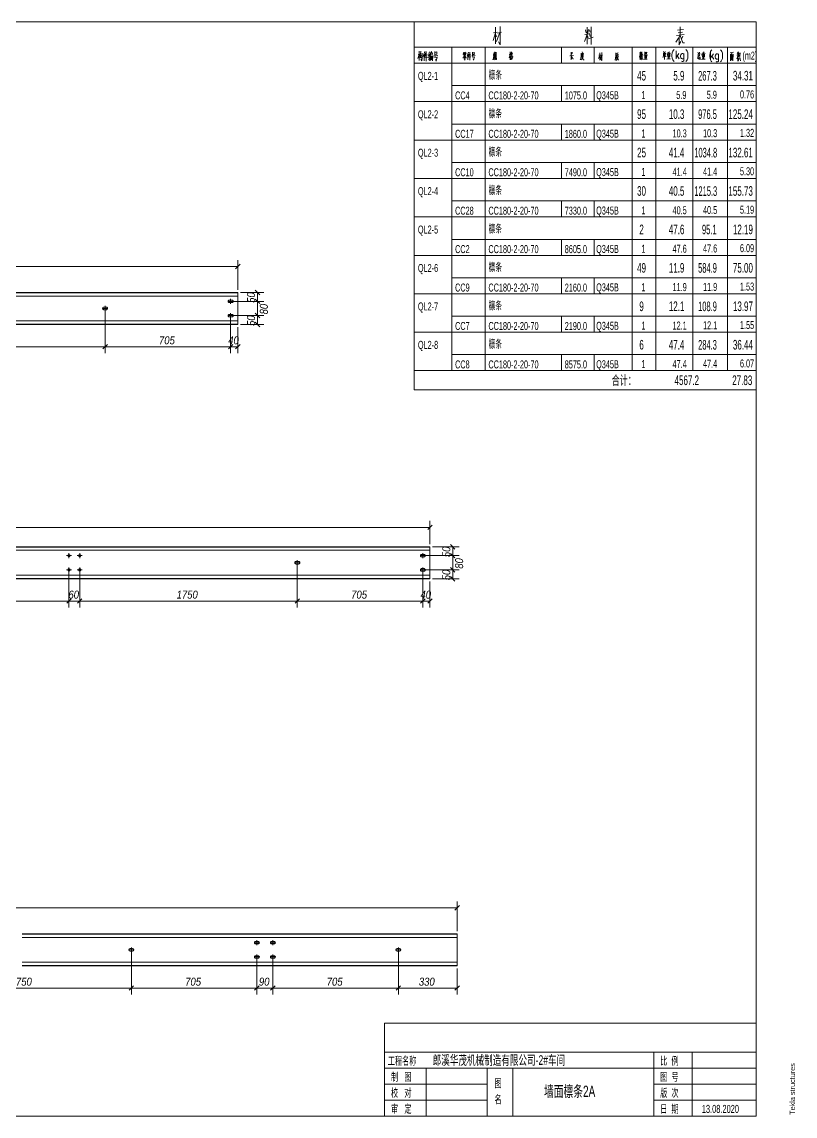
# Model space of a CAD drawing. Extents: x 857 to 4439, y -1249 to 4637.
# Drawn here: x 1168.8 to 1458.3, y 3196.1 to 3606.1 of the extents above; entities that cross this region are included whole.
import ezdxf

# ---------------------------------------------------------------- set-up
doc = ezdxf.new("R2010")
doc.units = 0
doc.header["$LTSCALE"] = 1000
doc.header["$MEASUREMENT"] = 0
doc.linetypes.add('XKITLINE00', pattern=[0])
doc.linetypes.add('XKITLINE02', pattern=[4, 2, -2])
for name, color, linetype, lineweight in [('Bolt', 7, 'Continuous', 0), ('DrawingSheet', 5, 'Continuous', 0), ('OtherObjectType', 1, 'Continuous', 0), ('Part', 2, 'Continuous', 0), ('Z-DIMENSIONS', 1, 'Continuous', 0)]:
    doc.layers.add(name, color=color, linetype=linetype, lineweight=lineweight)
doc.styles.add('Arial', font='arial.ttf')
doc.styles.add('Arial Italic', font='ariali.ttf')
doc.styles.add('宋体', font='arial.ttf')

# ---------------------------------------------------------------- blocks, each defined once
blk = doc.blocks.new('墙面檩条2A')
at = {"layer": 'Bolt', "color": 3, "linetype": 'XKITLINE00', "lineweight": 0}
for p, q in [((344.25, 307.8), (344.21, 307.62)), ((344.21, 307.62), (344.21, 307.62)), ((344.21, 307.62), (344.25, 307.44)), ((344.21, 307.62), (346.08, 307.62)), ((344.35, 307.95), (344.25, 307.8)), ((344.5, 308.05), (344.35, 307.95)), ((344.68, 308.09), (344.5, 308.05)), ((345.61, 308.09), (344.68, 308.09)), ((345.14, 306.69), (345.14, 308.55)), ((345.79, 308.05), (345.61, 308.09)), ((345.94, 307.95), (345.79, 308.05)), ((346.04, 307.8), (345.94, 307.95)), ((346.08, 307.62), (346.04, 307.8)), ((346.04, 307.44), (346.08, 307.62)), ((346.08, 307.62), (346.08, 307.62)), ((391.25, 310.47), (391.21, 310.29)), ((391.21, 310.29), (391.21, 310.29)), ((391.21, 310.29), (391.25, 310.11)), ((391.21, 310.29), (393.08, 310.29)), ((391.35, 310.62), (391.25, 310.47)), ((391.25, 310.11), (391.35, 309.96)), ((391.5, 310.72), (391.35, 310.62)), ((391.35, 309.96), (391.5, 309.86)), ((391.68, 310.75), (391.5, 310.72)), ((391.5, 309.86), (391.68, 309.82)), ((392.61, 310.75), (391.68, 310.75)), ((391.68, 309.82), (392.61, 309.82)), ((392.14, 309.35), (392.14, 311.22)), ((392.79, 310.72), (392.61, 310.75)), ((392.61, 309.82), (392.79, 309.86)), ((392.94, 310.62), (392.79, 310.72)), ((392.79, 309.86), (392.94, 309.96)), ((393.04, 310.47), (392.94, 310.62)), ((392.94, 309.96), (393.04, 310.11)), ((393.08, 310.29), (393.04, 310.47)), ((393.04, 310.11), (393.08, 310.29)), ((393.08, 310.29), (393.08, 310.29)), ((344.25, 307.44), (344.35, 307.29)), ((344.35, 307.29), (344.5, 307.19)), ((344.5, 307.19), (344.68, 307.15)), ((344.68, 307.15), (345.61, 307.15)), ((345.61, 307.15), (345.79, 307.19)), ((345.79, 307.19), (345.94, 307.29)), ((345.94, 307.29), (346.04, 307.44)), ((391.25, 305.13), (391.21, 304.95)), ((391.21, 304.95), (391.21, 304.95)), ((391.21, 304.95), (391.25, 304.77)), ((391.21, 304.95), (393.08, 304.95)), ((391.35, 305.28), (391.25, 305.13)), ((391.25, 304.77), (391.35, 304.62)), ((391.5, 305.38), (391.35, 305.28)), ((391.35, 304.62), (391.5, 304.52)), ((391.68, 305.42), (391.5, 305.38)), ((391.5, 304.52), (391.68, 304.49)), ((392.61, 305.42), (391.68, 305.42)), ((391.68, 304.49), (392.61, 304.49)), ((392.14, 304.02), (392.14, 305.89)), ((392.79, 305.38), (392.61, 305.42)), ((392.61, 304.49), (392.79, 304.52)), ((392.94, 305.28), (392.79, 305.38)), ((392.79, 304.52), (392.94, 304.62)), ((393.04, 305.13), (392.94, 305.28)), ((392.94, 304.62), (393.04, 304.77)), ((393.08, 304.95), (393.04, 305.13)), ((393.04, 304.77), (393.08, 304.95)), ((393.08, 304.95), (393.08, 304.95)), ((332.56, 215), (330.69, 215)), ((331.62, 214.06), (331.62, 215.93)), ((336.56, 215), (334.69, 215)), ((335.62, 214.06), (335.62, 215.93)), ((417.12, 213.26), (417.12, 211.4)), ((463.23, 215.17), (463.19, 215)), ((463.19, 215), (463.19, 215)), ((463.19, 215), (463.23, 214.82)), ((465.06, 215), (463.19, 215)), ((463.33, 215.33), (463.23, 215.17)), ((463.23, 214.82), (463.33, 214.67)), ((463.48, 215.43), (463.33, 215.33)), ((463.33, 214.67), (463.48, 214.56)), ((463.66, 215.46), (463.48, 215.43)), ((463.48, 214.56), (463.66, 214.53)), ((464.59, 215.46), (463.66, 215.46)), ((463.66, 214.53), (464.59, 214.53)), ((464.12, 215.93), (464.12, 214.06)), ((464.77, 215.43), (464.59, 215.46)), ((464.59, 214.53), (464.77, 214.56)), ((464.92, 215.33), (464.77, 215.43)), ((464.77, 214.56), (464.92, 214.67)), ((465.02, 215.17), (464.92, 215.33)), ((464.92, 214.67), (465.02, 214.82)), ((465.06, 215), (465.02, 215.17)), ((465.02, 214.82), (465.06, 215)), ((465.06, 215), (465.06, 215)), ((332.56, 209.66), (330.69, 209.66)), ((331.62, 208.73), (331.62, 210.6)), ((336.56, 209.66), (334.69, 209.66)), ((335.62, 208.73), (335.62, 210.6)), ((416.23, 212.51), (416.19, 212.33)), ((416.19, 212.33), (416.19, 212.33)), ((416.19, 212.33), (416.23, 212.15)), ((418.06, 212.33), (416.19, 212.33)), ((416.33, 212.66), (416.23, 212.51)), ((416.23, 212.15), (416.33, 212)), ((416.48, 212.76), (416.33, 212.66)), ((416.33, 212), (416.48, 211.9)), ((416.66, 212.8), (416.48, 212.76)), ((416.48, 211.9), (416.66, 211.86)), ((417.59, 212.8), (416.66, 212.8)), ((416.66, 211.86), (417.59, 211.86)), ((417.77, 212.76), (417.59, 212.8)), ((417.59, 211.86), (417.77, 211.9)), ((417.92, 212.66), (417.77, 212.76)), ((417.77, 211.9), (417.92, 212)), ((418.02, 212.51), (417.92, 212.66)), ((417.92, 212), (418.02, 212.15)), ((418.06, 212.33), (418.02, 212.51)), ((418.02, 212.15), (418.06, 212.33)), ((418.06, 212.33), (418.06, 212.33)), ((463.23, 209.84), (463.19, 209.66)), ((463.19, 209.66), (463.19, 209.66)), ((463.19, 209.66), (463.23, 209.48)), ((465.06, 209.66), (463.19, 209.66)), ((463.33, 209.99), (463.23, 209.84)), ((463.23, 209.48), (463.33, 209.33)), ((463.48, 210.09), (463.33, 209.99)), ((463.33, 209.33), (463.48, 209.23)), ((463.66, 210.13), (463.48, 210.09)), ((463.48, 209.23), (463.66, 209.2)), ((464.59, 210.13), (463.66, 210.13)), ((463.66, 209.2), (464.59, 209.2)), ((464.12, 210.6), (464.12, 208.73)), ((464.77, 210.09), (464.59, 210.13)), ((464.59, 209.2), (464.77, 209.23)), ((464.92, 209.99), (464.77, 210.09)), ((464.77, 209.23), (464.92, 209.33)), ((465.02, 209.84), (464.92, 209.99)), ((464.92, 209.33), (465.02, 209.48)), ((465.06, 209.66), (465.02, 209.84)), ((465.02, 209.48), (465.06, 209.66)), ((465.06, 209.66), (465.06, 209.66)), ((401.07, 70.15), (401.03, 69.98)), ((401.03, 69.98), (401.03, 69.98)), ((401.03, 69.98), (401.07, 69.8)), ((402.9, 69.98), (401.03, 69.98)), ((401.17, 70.31), (401.07, 70.15)), ((401.07, 69.8), (401.17, 69.65)), ((401.32, 70.41), (401.17, 70.31)), ((401.5, 70.44), (401.32, 70.41)), ((402.43, 70.44), (401.5, 70.44)), ((401.97, 70.91), (401.97, 69.04)), ((402.61, 70.41), (402.43, 70.44)), ((402.76, 70.31), (402.61, 70.41)), ((402.87, 70.15), (402.76, 70.31)), ((402.76, 69.65), (402.87, 69.8)), ((402.9, 69.98), (402.87, 70.15)), ((402.87, 69.8), (402.9, 69.98)), ((402.9, 69.98), (402.9, 69.98)), ((407.07, 70.15), (407.03, 69.98)), ((407.03, 69.98), (407.03, 69.98)), ((407.03, 69.98), (407.07, 69.8)), ((408.9, 69.98), (407.03, 69.98)), ((407.17, 70.31), (407.07, 70.15)), ((407.07, 69.8), (407.17, 69.65)), ((407.32, 70.41), (407.17, 70.31)), ((407.5, 70.44), (407.32, 70.41)), ((408.43, 70.44), (407.5, 70.44)), ((407.97, 70.91), (407.97, 69.04)), ((408.61, 70.41), (408.43, 70.44)), ((408.76, 70.31), (408.61, 70.41)), ((408.87, 70.15), (408.76, 70.31)), ((408.76, 69.65), (408.87, 69.8)), ((408.9, 69.98), (408.87, 70.15)), ((408.87, 69.8), (408.9, 69.98)), ((408.9, 69.98), (408.9, 69.98)), ((354.07, 67.49), (354.03, 67.31)), ((354.03, 67.31), (354.03, 67.31)), ((354.03, 67.31), (354.07, 67.13)), ((355.9, 67.31), (354.03, 67.31)), ((354.17, 67.64), (354.07, 67.49)), ((354.07, 67.13), (354.17, 66.98)), ((354.32, 67.74), (354.17, 67.64)), ((354.17, 66.98), (354.32, 66.88)), ((354.5, 67.78), (354.32, 67.74)), ((354.32, 66.88), (354.5, 66.84)), ((355.43, 67.78), (354.5, 67.78)), ((354.5, 66.84), (355.43, 66.84)), ((354.97, 68.24), (354.97, 66.38)), ((355.61, 67.74), (355.43, 67.78)), ((355.43, 66.84), (355.61, 66.88)), ((355.76, 67.64), (355.61, 67.74)), ((355.61, 66.88), (355.76, 66.98)), ((355.87, 67.49), (355.76, 67.64)), ((355.76, 66.98), (355.87, 67.13)), ((355.9, 67.31), (355.87, 67.49)), ((355.87, 67.13), (355.9, 67.31)), ((355.9, 67.31), (355.9, 67.31)), ((401.17, 69.65), (401.32, 69.54)), ((401.32, 69.54), (401.5, 69.51)), ((401.5, 69.51), (402.43, 69.51)), ((402.43, 69.51), (402.61, 69.54)), ((402.61, 69.54), (402.76, 69.65)), ((407.17, 69.65), (407.32, 69.54)), ((407.32, 69.54), (407.5, 69.51)), ((407.5, 69.51), (408.43, 69.51)), ((408.43, 69.51), (408.61, 69.54)), ((408.61, 69.54), (408.76, 69.65)), ((454.07, 67.49), (454.03, 67.31)), ((454.03, 67.31), (454.03, 67.31)), ((454.03, 67.31), (454.07, 67.13)), ((455.9, 67.31), (454.03, 67.31)), ((454.17, 67.64), (454.07, 67.49)), ((454.07, 67.13), (454.17, 66.98)), ((454.32, 67.74), (454.17, 67.64)), ((454.17, 66.98), (454.32, 66.88)), ((454.5, 67.78), (454.32, 67.74)), ((454.32, 66.88), (454.5, 66.84)), ((455.43, 67.78), (454.5, 67.78)), ((454.5, 66.84), (455.43, 66.84)), ((454.97, 68.24), (454.97, 66.38)), ((455.61, 67.74), (455.43, 67.78)), ((455.43, 66.84), (455.61, 66.88)), ((455.76, 67.64), (455.61, 67.74)), ((455.61, 66.88), (455.76, 66.98)), ((455.87, 67.49), (455.76, 67.64)), ((455.76, 66.98), (455.87, 67.13)), ((455.9, 67.31), (455.87, 67.49)), ((455.87, 67.13), (455.9, 67.31)), ((455.9, 67.31), (455.9, 67.31)), ((401.07, 64.82), (401.03, 64.64)), ((401.03, 64.64), (401.03, 64.64)), ((401.03, 64.64), (401.07, 64.46)), ((402.9, 64.64), (401.03, 64.64)), ((401.17, 64.97), (401.07, 64.82)), ((401.07, 64.46), (401.17, 64.31)), ((401.32, 65.07), (401.17, 64.97)), ((401.17, 64.31), (401.32, 64.21)), ((401.5, 65.11), (401.32, 65.07)), ((401.32, 64.21), (401.5, 64.18)), ((402.43, 65.11), (401.5, 65.11)), ((401.5, 64.18), (402.43, 64.18)), ((401.97, 65.58), (401.97, 63.71)), ((402.61, 65.07), (402.43, 65.11)), ((402.43, 64.18), (402.61, 64.21)), ((402.76, 64.97), (402.61, 65.07)), ((402.61, 64.21), (402.76, 64.31)), ((402.87, 64.82), (402.76, 64.97)), ((402.76, 64.31), (402.87, 64.46)), ((402.9, 64.64), (402.87, 64.82)), ((402.87, 64.46), (402.9, 64.64)), ((402.9, 64.64), (402.9, 64.64)), ((407.07, 64.82), (407.03, 64.64)), ((407.03, 64.64), (407.03, 64.64)), ((407.03, 64.64), (407.07, 64.46)), ((408.9, 64.64), (407.03, 64.64)), ((407.17, 64.97), (407.07, 64.82)), ((407.07, 64.46), (407.17, 64.31)), ((407.32, 65.07), (407.17, 64.97)), ((407.17, 64.31), (407.32, 64.21)), ((407.5, 65.11), (407.32, 65.07)), ((407.32, 64.21), (407.5, 64.18)), ((408.43, 65.11), (407.5, 65.11)), ((407.5, 64.18), (408.43, 64.18)), ((407.97, 65.58), (407.97, 63.71)), ((408.61, 65.07), (408.43, 65.11)), ((408.43, 64.18), (408.61, 64.21)), ((408.76, 64.97), (408.61, 65.07)), ((408.61, 64.21), (408.76, 64.31)), ((408.87, 64.82), (408.76, 64.97)), ((408.76, 64.31), (408.87, 64.46)), ((408.9, 64.64), (408.87, 64.82)), ((408.87, 64.46), (408.9, 64.64)), ((408.9, 64.64), (408.9, 64.64))]:
    blk.add_line(p, q, dxfattribs=at)
for centre in [(331.62, 215), (335.62, 215), (331.62, 209.66), (335.62, 209.66)]:
    blk.add_circle(centre, 0.467, dxfattribs=at)
at = {"layer": 'DrawingSheet', "color": 5, "linetype": 'XKITLINE00', "lineweight": 0}
for p, q in [((589, 415), (5, 415)), ((589, 5), (589, 415)), ((5, 5), (589, 5))]:
    blk.add_line(p, q, dxfattribs=at)
at = {"layer": 'OtherObjectType', "color": 6, "linetype": 'XKITLINE00', "lineweight": 0}
for p, q in [((460.84, 415), (460.84, 399.52)), ((460.84, 405.52), (589, 405.52)), ((475, 405.52), (475, 399.52)), ((487.48, 405.52), (487.48, 399.52)), ((516.04, 405.52), (516.04, 399.52)), ((528.28, 405.52), (528.28, 399.52)), ((542.56, 405.52), (542.56, 399.52)), ((551.32, 405.52), (551.32, 399.52)), ((565.24, 405.52), (565.24, 399.52)), ((578.2, 405.52), (578.2, 399.52)), ((460.84, 399.52), (460.84, 391.12)), ((589, 399.52), (460.84, 399.52)), ((475, 399.52), (475, 391.12)), ((487.48, 399.52), (487.48, 391.12)), ((542.56, 399.52), (542.56, 391.12)), ((551.32, 399.52), (551.32, 391.12)), ((565.24, 399.52), (565.24, 391.12)), ((578.2, 399.52), (578.2, 391.12)), ((460.84, 391.12), (460.84, 385.12)), ((475, 391.12), (475, 385.12)), ((475, 391.12), (589, 391.12)), ((487.48, 391.12), (487.48, 385.12)), ((516.04, 391.12), (516.04, 385.12)), ((528.28, 391.12), (528.28, 385.12)), ((542.56, 391.12), (542.56, 385.12)), ((551.32, 391.12), (551.32, 385.12)), ((565.24, 391.12), (565.24, 385.12)), ((578.2, 391.12), (578.2, 385.12)), ((460.84, 385.12), (460.84, 376.72)), ((589, 385.12), (460.84, 385.12)), ((475, 385.12), (589, 385.12)), ((475, 385.12), (475, 376.72)), ((487.48, 385.12), (487.48, 376.72)), ((542.56, 385.12), (542.56, 376.72)), ((551.32, 385.12), (551.32, 376.72)), ((565.24, 385.12), (565.24, 376.72)), ((578.2, 385.12), (578.2, 376.72)), ((460.84, 376.72), (460.84, 370.72)), ((475, 376.72), (475, 370.72)), ((475, 376.72), (589, 376.72)), ((487.48, 376.72), (487.48, 370.72)), ((516.04, 376.72), (516.04, 370.72)), ((528.28, 376.72), (528.28, 370.72)), ((542.56, 376.72), (542.56, 370.72)), ((551.32, 376.72), (551.32, 370.72)), ((565.24, 376.72), (565.24, 370.72)), ((578.2, 376.72), (578.2, 370.72)), ((460.84, 370.72), (460.84, 362.32)), ((589, 370.72), (460.84, 370.72)), ((475, 370.72), (589, 370.72)), ((475, 370.72), (475, 362.32)), ((487.48, 370.72), (487.48, 362.32)), ((542.56, 370.72), (542.56, 362.32)), ((551.32, 370.72), (551.32, 362.32)), ((565.24, 370.72), (565.24, 362.32)), ((578.2, 370.72), (578.2, 362.32)), ((460.84, 362.32), (460.84, 356.32)), ((475, 362.32), (475, 356.32)), ((475, 362.32), (589, 362.32)), ((487.48, 362.32), (487.48, 356.32)), ((516.04, 362.32), (516.04, 356.32)), ((528.28, 362.32), (528.28, 356.32)), ((542.56, 362.32), (542.56, 356.32)), ((551.32, 362.32), (551.32, 356.32)), ((565.24, 362.32), (565.24, 356.32)), ((578.2, 362.32), (578.2, 356.32)), ((460.84, 356.32), (460.84, 347.92)), ((589, 356.32), (460.84, 356.32)), ((475, 356.32), (589, 356.32)), ((475, 356.32), (475, 347.92)), ((487.48, 356.32), (487.48, 347.92)), ((542.56, 356.32), (542.56, 347.92)), ((551.32, 356.32), (551.32, 347.92)), ((565.24, 356.32), (565.24, 347.92)), ((578.2, 356.32), (578.2, 347.92)), ((460.84, 347.92), (460.84, 341.92)), ((475, 347.92), (475, 341.92)), ((475, 347.92), (589, 347.92)), ((487.48, 347.92), (487.48, 341.92)), ((516.04, 347.92), (516.04, 341.92)), ((528.28, 347.92), (528.28, 341.92)), ((542.56, 347.92), (542.56, 341.92)), ((551.32, 347.92), (551.32, 341.92)), ((565.24, 347.92), (565.24, 341.92)), ((578.2, 347.92), (578.2, 341.92)), ((460.84, 341.92), (460.84, 333.52)), ((589, 341.92), (460.84, 341.92)), ((475, 341.92), (589, 341.92)), ((475, 341.92), (475, 333.52)), ((487.48, 341.92), (487.48, 333.52)), ((542.56, 341.92), (542.56, 333.52)), ((551.32, 341.92), (551.32, 333.52)), ((565.24, 341.92), (565.24, 333.52)), ((578.2, 341.92), (578.2, 333.52)), ((460.84, 333.52), (460.84, 327.52)), ((475, 333.52), (475, 327.52)), ((475, 333.52), (589, 333.52)), ((487.48, 333.52), (487.48, 327.52)), ((516.04, 333.52), (516.04, 327.52)), ((528.28, 333.52), (528.28, 327.52)), ((542.56, 333.52), (542.56, 327.52)), ((551.32, 333.52), (551.32, 327.52)), ((565.24, 333.52), (565.24, 327.52)), ((578.2, 333.52), (578.2, 327.52)), ((460.84, 327.52), (460.84, 319.12)), ((589, 327.52), (460.84, 327.52)), ((475, 327.52), (589, 327.52)), ((475, 327.52), (475, 319.12)), ((487.48, 327.52), (487.48, 319.12)), ((542.56, 327.52), (542.56, 319.12)), ((551.32, 327.52), (551.32, 319.12)), ((565.24, 327.52), (565.24, 319.12)), ((578.2, 327.52), (578.2, 319.12)), ((460.84, 319.12), (460.84, 313.12)), ((475, 319.12), (475, 313.12)), ((475, 319.12), (589, 319.12)), ((487.48, 319.12), (487.48, 313.12)), ((516.04, 319.12), (516.04, 313.12)), ((528.28, 319.12), (528.28, 313.12)), ((542.56, 319.12), (542.56, 313.12)), ((551.32, 319.12), (551.32, 313.12)), ((565.24, 319.12), (565.24, 313.12)), ((578.2, 319.12), (578.2, 313.12)), ((460.84, 313.12), (460.84, 304.72)), ((589, 313.12), (460.84, 313.12)), ((475, 313.12), (589, 313.12)), ((475, 313.12), (475, 304.72)), ((487.48, 313.12), (487.48, 304.72)), ((542.56, 313.12), (542.56, 304.72)), ((551.32, 313.12), (551.32, 304.72)), ((565.24, 313.12), (565.24, 304.72)), ((578.2, 313.12), (578.2, 304.72)), ((460.84, 304.72), (460.84, 298.72)), ((475, 304.72), (475, 298.72)), ((475, 304.72), (589, 304.72)), ((487.48, 304.72), (487.48, 298.72)), ((516.04, 304.72), (516.04, 298.72)), ((528.28, 304.72), (528.28, 298.72)), ((542.56, 304.72), (542.56, 298.72)), ((551.32, 304.72), (551.32, 298.72)), ((565.24, 304.72), (565.24, 298.72)), ((578.2, 304.72), (578.2, 298.72)), ((460.84, 298.72), (460.84, 290.32)), ((589, 298.72), (460.84, 298.72)), ((475, 298.72), (589, 298.72)), ((475, 298.72), (475, 290.32)), ((487.48, 298.72), (487.48, 290.32)), ((542.56, 298.72), (542.56, 290.32)), ((551.32, 298.72), (551.32, 290.32)), ((565.24, 298.72), (565.24, 290.32)), ((578.2, 298.72), (578.2, 290.32)), ((460.84, 290.32), (460.84, 284.32)), ((475, 290.32), (475, 284.32)), ((475, 290.32), (589, 290.32)), ((487.48, 290.32), (487.48, 284.32)), ((516.04, 290.32), (516.04, 284.32)), ((528.28, 290.32), (528.28, 284.32)), ((542.56, 290.32), (542.56, 284.32)), ((551.32, 290.32), (551.32, 284.32)), ((565.24, 290.32), (565.24, 284.32)), ((578.2, 290.32), (578.2, 284.32)), ((460.84, 284.32), (460.84, 277.12)), ((460.84, 284.32), (589, 284.32)), ((475, 284.32), (589, 284.32)), ((460.84, 277.12), (589, 277.12))]:
    blk.add_line(p, q, dxfattribs=at)
at = {"layer": 'OtherObjectType', "color": 2, "linetype": 'XKITLINE00', "lineweight": 0}
for p, q in [((490.48, 408.07), (491.35, 410.89)), ((491.96, 411.21), (490.57, 410.89)), ((491.35, 406.74), (491.35, 413.07)), ((491.87, 409.41), (491.35, 410.45)), ((492.14, 410.83), (493.59, 411.12)), ((492.92, 410.98), (492.25, 408.97)), ((493.04, 413.27), (493.04, 406.36)), ((524.73, 410.22), (526.24, 410.51)), ((525.02, 412.02), (525.26, 410.89)), ((525.63, 410.37), (525.14, 408.89)), ((525.63, 413.07), (525.63, 406.65)), ((525.63, 410.08), (526.07, 409.12)), ((526.13, 412.17), (525.81, 410.45)), ((526.48, 412.08), (526.74, 411.21)), ((526.48, 410.69), (526.79, 409.55)), ((527.2, 406.51), (527.2, 413.13)), ((562.04, 410.22), (559.07, 409.84)), ((559.45, 411.88), (561.69, 412.17)), ((559.74, 410.89), (561.37, 411.12)), ((560.53, 413.13), (560.53, 410.08)), ((492.25, 408.97), (491.7, 407.7)), ((493.04, 406.36), (492.43, 407.55)), ((525.14, 408.89), (524.62, 407.7)), ((526.01, 408.6), (527.87, 409.26)), ((559.86, 408.89), (558.9, 407.46)), ((560.47, 409.99), (559.86, 408.89)), ((559.97, 406.42), (560.76, 407.7)), ((560.09, 409.12), (560.09, 406.59)), ((560.47, 409.84), (561.48, 407.09)), ((561.51, 409.64), (560.96, 408.51)), ((561.48, 407.09), (562.15, 407.09)), ((449.8, 39.8), (589, 39.8)), ((449.8, 39.8), (449.8, 5)), ((589, 39.8), (589, 5)), ((449.8, 5), (589, 5))]:
    blk.add_line(p, q, dxfattribs=at)
at = {"layer": 'OtherObjectType', "color": 4, "linetype": 'XKITLINE00', "lineweight": 0}
for p, q in [((462.28, 401.29), (462.76, 402.8)), ((463.09, 402.95), (462.34, 402.8)), ((462.76, 403.98), (462.76, 400.49)), ((462.76, 402.47), (463, 402.16)), ((463.03, 402.08), (463.23, 402.87)), ((463.17, 401.52), (463.44, 402.54)), ((463.23, 402.87), (463.42, 403.98)), ((463.23, 402.91), (463.93, 403.07)), ((463.67, 401.36), (463.48, 401.9)), ((463.93, 403.22), (463.83, 401.44)), ((464.82, 403.9), (464.2, 402.08)), ((464.58, 403.14), (464.58, 400.39)), ((465.03, 402.58), (464.84, 401.87)), ((465.11, 403.41), (465.03, 402.58)), ((465.05, 402.58), (465.82, 402.7)), ((465.42, 403.94), (465.42, 400.28)), ((466.21, 402.39), (466.6, 402.58)), ((466.71, 401.9), (466.21, 401.6)), ((466.6, 403.74), (466.27, 402.43)), ((466.71, 402.87), (466.27, 401.63)), ((466.93, 401.9), (466.81, 401.21)), ((466.98, 403.55), (466.93, 401.9)), ((467.7, 402.7), (466.95, 402.58)), ((466.98, 400.53), (466.95, 402.23)), ((466.98, 403.22), (467.66, 403.34)), ((466.98, 402.04), (467.78, 402.16)), ((467.25, 402.04), (467.25, 400.72)), ((467.27, 403.94), (467.44, 403.48)), ((467.49, 400.72), (467.53, 402.12)), ((467.7, 403.41), (467.64, 402.7)), ((467.82, 402.23), (467.76, 400.36)), ((468.2, 402.27), (469.75, 402.43)), ((468.65, 403.9), (468.65, 402.62)), ((468.65, 403.59), (469.36, 403.72)), ((469.42, 402.87), (468.65, 402.8)), ((468.76, 402.31), (468.65, 401.63)), ((469.44, 401.87), (469.09, 400.24)), ((469.42, 403.82), (469.36, 402.87)), ((479.51, 401.9), (479.08, 401.35)), ((479.31, 403.35), (479.22, 402.73)), ((479.29, 403.16), (480.36, 403.31)), ((479.39, 402.85), (479.66, 402.92)), ((479.39, 402.56), (479.66, 402.61)), ((479.41, 403.48), (480.2, 403.62)), ((479.83, 402.5), (479.51, 401.9)), ((479.7, 401.99), (479.85, 401.7)), ((479.8, 403.52), (479.8, 402.59)), ((479.8, 402.38), (480.4, 401.57)), ((479.93, 402.92), (480.2, 402.98)), ((479.93, 402.61), (480.2, 402.69)), ((480.38, 403.41), (480.28, 402.92)), ((481.21, 403.64), (480.71, 402.13)), ((481.02, 403.02), (481.02, 400.74)), ((481.26, 402.2), (481.13, 401.6)), ((481.19, 401.76), (482.16, 401.9)), ((481.34, 402.89), (481.26, 402.2)), ((481.42, 402.56), (482.06, 402.65)), ((481.71, 403.68), (481.71, 400.64)), ((482.41, 402.28), (483.69, 402.42)), ((483.42, 401.86), (482.74, 401.72)), ((482.78, 403.64), (482.78, 402.59)), ((482.78, 403.39), (483.4, 403.45)), ((483.42, 402.79), (482.78, 402.73)), ((482.87, 402.32), (482.78, 401.76)), ((483.45, 401.96), (483.15, 400.6)), ((483.42, 403.58), (483.38, 402.79)), ((491.02, 402.43), (490.4, 402.31)), ((490.46, 402.89), (490.98, 402.99)), ((490.75, 402.29), (490.59, 401.4)), ((490.71, 402.08), (490.96, 401.52)), ((490.81, 403.57), (490.75, 402.29)), ((491.23, 401.9), (490.98, 401.21)), ((491.11, 403.72), (491.11, 401.96)), ((491.6, 403.55), (491.11, 403.49)), ((491.37, 403.1), (491.23, 401.9)), ((491.39, 402.14), (491.39, 401.07)), ((491.56, 401.96), (491.6, 403.69)), ((496.79, 402.74), (496.44, 401.54)), ((496.5, 402.74), (497, 402.87)), ((496.79, 403.82), (496.79, 400.88)), ((496.79, 403.72), (496.79, 400.84)), ((496.79, 402.54), (496.96, 402.14)), ((497.27, 402.33), (496.9, 401.73)), ((497.31, 403.82), (497.06, 402.7)), ((497.19, 403.22), (497.66, 403.34)), ((497.21, 401.94), (497.21, 400.84)), ((497.21, 401.81), (497.64, 401.87)), ((497.23, 402.97), (497.74, 401.94)), ((497.41, 402.66), (497.27, 402.33)), ((497.7, 403.4), (497.41, 402.66)), ((497.64, 401.96), (497.62, 401.15)), ((497.74, 401.94), (497.93, 401.94)), ((519.16, 402.27), (520.53, 402.46)), ((519.61, 403.66), (519.61, 401.01)), ((519.95, 403.1), (519.61, 402.64)), ((519.8, 402.33), (520.26, 401.11)), ((520.19, 403.58), (519.95, 403.1)), ((523.42, 402.31), (523.26, 401.3)), ((523.46, 403.33), (523.42, 402.31)), ((523.46, 403.06), (524.44, 403.24)), ((523.48, 402.54), (524.44, 402.66)), ((523.65, 401.84), (524.15, 401.94)), ((523.73, 403.06), (523.73, 402.08)), ((523.73, 402.17), (524.13, 402.23)), ((523.81, 403.8), (523.92, 403.26)), ((524.06, 401.57), (524.17, 402.04)), ((524.08, 402.23), (524.1, 403.1)), ((529.96, 401.23), (530.37, 402.49)), ((530.64, 402.63), (530.02, 402.49)), ((530.37, 400.63), (530.37, 403.46)), ((530.58, 401.84), (530.37, 402.3)), ((530.7, 402.45), (531.35, 402.59)), ((531.04, 402.41), (530.75, 401.52)), ((531.1, 403.56), (531.1, 400.48)), ((536.39, 402.26), (536.31, 401.47)), ((536.41, 403.46), (536.39, 402.26)), ((537.26, 403.42), (536.41, 403.13)), ((536.46, 402.59), (537.45, 402.82)), ((536.62, 402.36), (536.62, 401.27)), ((537.2, 402.26), (536.62, 402.13)), ((536.93, 401.87), (536.85, 401.27)), ((536.89, 402.2), (536.91, 403.19)), ((537.24, 402.44), (537.2, 401.23)), ((545.61, 402.89), (545.2, 402)), ((545.28, 402.85), (545.99, 402.99)), ((545.28, 401.79), (545.78, 401.96)), ((545.37, 403.51), (545.49, 403.05)), ((545.59, 402.2), (545.43, 401.5)), ((545.61, 403.78), (545.61, 402.25)), ((545.61, 402.81), (545.9, 402.39)), ((545.82, 402.16), (545.72, 401.58)), ((545.86, 403.61), (545.76, 402.95)), ((546.03, 402.76), (545.9, 402.14)), ((545.95, 402.39), (546.36, 400.98)), ((546.11, 403.16), (546.03, 402.76)), ((546.03, 402.76), (546.52, 402.85)), ((546.23, 401.96), (546.09, 401.36)), ((546.17, 403.78), (546.11, 403.16)), ((546.3, 402.81), (546.23, 401.96)), ((546.85, 402.56), (548.22, 402.66)), ((547.23, 402.43), (547.23, 401.54)), ((547.23, 402.25), (547.95, 402.33)), ((547.25, 403.74), (547.25, 402.8)), ((547.25, 403.55), (547.95, 403.61)), ((547.25, 403.22), (547.85, 403.28)), ((547.95, 402.99), (547.25, 402.93)), ((547.33, 401.96), (547.81, 402)), ((547.58, 402.29), (547.58, 400.98)), ((547.97, 403.69), (547.93, 402.99)), ((547.97, 402.43), (547.93, 401.69)), ((553.84, 401.82), (555.23, 401.98)), ((554.19, 403.28), (554.19, 402.11)), ((554.94, 403.22), (554.19, 403.1)), ((554.19, 402.21), (554.98, 402.31)), ((554.27, 403.88), (554.44, 403.31)), ((554.29, 402.71), (554.85, 402.77)), ((554.58, 400.95), (554.58, 403.14)), ((554.85, 403.89), (554.63, 403.22)), ((554.96, 403.28), (554.9, 402.31)), ((555.49, 403), (556.88, 403.22)), ((556.2, 403.57), (555.76, 403.37)), ((555.78, 402.85), (555.83, 401.73)), ((555.81, 402.71), (556.61, 402.81)), ((556.67, 402.02), (555.83, 401.92)), ((555.87, 402.31), (556.47, 402.38)), ((556.49, 403.84), (556.2, 403.57)), ((556.2, 403.57), (556.2, 401.09)), ((556.65, 402.98), (556.57, 402.06)), ((557.54, 403.41), (557.42, 402.69)), ((557.42, 402.69), (557.42, 402.13)), ((557.42, 402.13), (557.54, 401.42)), ((557.75, 403.97), (557.54, 403.41)), ((557.96, 404.42), (557.75, 403.97)), ((558.18, 404.69), (557.96, 404.42)), ((558.93, 404.13), (558.93, 401.13)), ((560, 403.12), (558.93, 401.69)), ((559.36, 402.27), (560.09, 401.13)), ((560.75, 402.69), (560.63, 402.27)), ((560.63, 402.27), (560.63, 401.98)), ((560.63, 401.98), (560.75, 401.55)), ((560.96, 402.98), (560.75, 402.69)), ((561.18, 403.12), (560.96, 402.98)), ((561.49, 403.12), (561.18, 403.12)), ((561.7, 402.98), (561.49, 403.12)), ((561.91, 402.69), (561.7, 402.98)), ((561.91, 403.12), (561.91, 400.84)), ((562.67, 404.69), (562.88, 404.42)), ((562.88, 404.42), (563.09, 403.97)), ((563.09, 403.97), (563.31, 403.41)), ((563.31, 403.41), (563.42, 402.69)), ((563.42, 402.13), (563.31, 401.42)), ((563.42, 402.69), (563.42, 402.13)), ((567.16, 401.8), (567.04, 401.32)), ((567.16, 403.66), (567.35, 403.19)), ((567.16, 401.9), (567.41, 401.34)), ((567.18, 403.06), (567.18, 402.09)), ((567.18, 402.92), (567.84, 403.02)), ((567.8, 402.4), (567.18, 402.3)), ((567.43, 402.03), (567.66, 401.66)), ((567.78, 403.68), (567.62, 403.02)), ((567.84, 403.1), (567.78, 402.4)), ((567.91, 401.9), (568.13, 401.43)), ((568.46, 402.88), (569.83, 403.1)), ((569.17, 403.45), (568.73, 403.25)), ((568.75, 402.73), (568.81, 401.61)), ((568.77, 402.59), (569.56, 402.69)), ((569.64, 401.9), (568.81, 401.8)), ((568.84, 402.19), (569.44, 402.26)), ((569.46, 403.72), (569.17, 403.45)), ((569.17, 403.45), (569.17, 400.97)), ((569.62, 402.86), (569.54, 401.94)), ((571.69, 403.29), (571.59, 402.57)), ((571.59, 402.57), (571.59, 402.01)), ((571.59, 402.01), (571.69, 401.3)), ((571.9, 403.85), (571.69, 403.29)), ((571.88, 404.01), (571.88, 401.01)), ((572.97, 403), (571.88, 401.57)), ((572.13, 404.3), (571.9, 403.85)), ((572.35, 404.57), (572.13, 404.3)), ((572.31, 402.15), (573.06, 401.01)), ((573.7, 402.57), (573.61, 402.15)), ((573.61, 402.15), (573.61, 401.86)), ((573.61, 401.86), (573.7, 401.43)), ((573.92, 402.86), (573.7, 402.57)), ((574.13, 403), (573.92, 402.86)), ((574.46, 403), (574.13, 403)), ((574.67, 402.86), (574.46, 403)), ((574.88, 402.57), (574.67, 402.86)), ((574.88, 403), (574.88, 400.72)), ((575.64, 404.57), (575.85, 404.3)), ((575.85, 404.3), (576.06, 403.85)), ((576.06, 403.85), (576.28, 403.29)), ((576.28, 403.29), (576.37, 402.57)), ((576.37, 402.01), (576.28, 401.3)), ((576.37, 402.57), (576.37, 402.01)), ((580.45, 403.66), (579.16, 403.46)), ((579.34, 402.92), (579.36, 400.36)), ((580.28, 402.74), (579.34, 402.58)), ((579.63, 402.62), (579.63, 400.74)), ((579.88, 402.16), (579.63, 402.08)), ((579.7, 402.66), (579.81, 403.58)), ((579.97, 402.66), (579.95, 400.78)), ((580.22, 400.4), (580.31, 402.96)), ((581.93, 401.82), (581.7, 401.12)), ((581.76, 402.54), (582.35, 402.7)), ((582.3, 403.84), (581.83, 403.12)), ((582.1, 402.54), (581.93, 401.82)), ((582.1, 403.42), (582.1, 400.28)), ((582.1, 402.32), (582.33, 401.86)), ((582.47, 403.46), (582.47, 401.86)), ((582.47, 403.16), (582.92, 403.3)), ((582.92, 402.12), (582.47, 402)), ((582.94, 403.38), (582.89, 402.12)), ((463.56, 401.63), (463.09, 401.48)), ((463.71, 400.36), (463.42, 400.99)), ((463.83, 401.44), (463.71, 400.36)), ((464.78, 401.63), (465.94, 401.79)), ((466.21, 400.92), (466.71, 401.44)), ((466.81, 401.21), (466.54, 400.45)), ((467.16, 401.4), (467.64, 401.48)), ((467.76, 400.36), (467.64, 400.69)), ((469.42, 401.75), (468.59, 401.6)), ((469.09, 400.24), (468.82, 400.88)), ((479.58, 401.47), (480.05, 401.57)), ((479.6, 401.16), (480.01, 400.7)), ((480.11, 401.63), (479.78, 400.97)), ((480.4, 401.57), (480.49, 401.57)), ((483.15, 400.6), (482.93, 401.12)), ((490.59, 401.4), (490.36, 400.8)), ((490.98, 401.21), (490.67, 400.84)), ((491.39, 401.07), (491.46, 400.94)), ((491.46, 400.94), (491.75, 400.94)), ((491.75, 400.94), (491.73, 401.63)), ((497.21, 401.07), (497.66, 401.15)), ((519.95, 401.51), (519.53, 400.91)), ((520.26, 401.11), (520.53, 401.15)), ((523.26, 401.3), (523.07, 400.78)), ((523.28, 400.72), (523.9, 401.28)), ((523.65, 401.67), (524.35, 400.72)), ((523.9, 401.28), (524.06, 401.57)), ((524.35, 400.72), (524.5, 400.72)), ((530.75, 401.52), (530.5, 400.96)), ((531.1, 400.48), (530.83, 401)), ((536.31, 401.47), (536.12, 400.67)), ((536.72, 400.87), (536.44, 400.58)), ((536.85, 401.27), (536.72, 400.87)), ((536.97, 401.27), (537.41, 400.62)), ((545.57, 401.17), (545.34, 400.9)), ((545.43, 401.5), (545.86, 401.17)), ((545.72, 401.58), (545.57, 401.17)), ((546.09, 401.36), (545.78, 400.84)), ((546.36, 400.98), (546.57, 400.98)), ((546.92, 400.9), (548.12, 400.99)), ((547.16, 401.3), (547.95, 401.36)), ((547.95, 401.69), (547.23, 401.63)), ((556.88, 401.13), (555.52, 400.99)), ((556.57, 401.55), (555.81, 401.46)), ((557.54, 401.42), (557.75, 400.84)), ((557.75, 400.84), (557.96, 400.41)), ((557.96, 400.41), (558.18, 400.12)), ((560.75, 401.55), (560.96, 401.26)), ((560.96, 401.26), (561.18, 401.13)), ((561.18, 400.12), (560.96, 400.27)), ((561.18, 401.13), (561.49, 401.13)), ((561.49, 400.12), (561.18, 400.12)), ((561.49, 401.13), (561.7, 401.26)), ((561.7, 400.27), (561.49, 400.12)), ((561.7, 401.26), (561.91, 401.55)), ((561.82, 400.41), (561.7, 400.27)), ((561.91, 400.84), (561.82, 400.41)), ((562.88, 400.41), (562.67, 400.12)), ((563.09, 400.84), (562.88, 400.41)), ((563.31, 401.42), (563.09, 400.84)), ((567.41, 401.34), (567.62, 401.06)), ((567.62, 401.06), (567.95, 400.91)), ((567.95, 400.91), (567.86, 401.51)), ((569.83, 401.01), (568.5, 400.87)), ((569.54, 401.43), (568.77, 401.34)), ((571.69, 401.3), (571.9, 400.72)), ((571.9, 400.72), (572.13, 400.29)), ((572.13, 400.29), (572.35, 400)), ((573.7, 401.43), (573.92, 401.14)), ((573.92, 401.14), (574.13, 401.01)), ((574.13, 400), (573.92, 400.15)), ((574.13, 401.01), (574.46, 401.01)), ((574.46, 400), (574.13, 400)), ((574.46, 401.01), (574.67, 401.14)), ((574.67, 400.15), (574.46, 400)), ((574.67, 401.14), (574.88, 401.43)), ((574.79, 400.29), (574.67, 400.15)), ((574.88, 400.72), (574.79, 400.29)), ((575.85, 400.29), (575.64, 400)), ((576.06, 400.72), (575.85, 400.29)), ((576.28, 401.3), (576.06, 400.72)), ((579.36, 400.66), (580.22, 400.82)), ((579.63, 401.48), (579.88, 401.58)), ((582.58, 401.58), (582.25, 400.24)), ((582.85, 401.62), (583.05, 400.36))]:
    blk.add_line(p, q, dxfattribs=at)
at = {"layer": 'OtherObjectType', "color": 3, "linetype": 'XKITLINE00', "lineweight": 0}
for p, q in [((449.8, 29), (589, 29)), ((550.6, 29), (550.6, 5)), ((565, 29), (565, 5)), ((449.8, 23), (589, 23)), ((465.4, 23), (465.4, 5)), ((488.2, 23), (488.2, 5)), ((497.8, 23), (497.8, 5)), ((449.8, 17), (488.2, 17)), ((550.6, 17), (589, 17)), ((449.8, 11), (488.2, 11)), ((550.6, 11), (589, 11))]:
    blk.add_line(p, q, dxfattribs=at)
at = {"layer": 'Part', "color": 2, "linetype": 'XKITLINE00', "lineweight": 0}
for p, q in [((394.81, 313.62), (304.21, 313.62)), ((394.81, 312.29), (304.21, 312.29)), ((394.81, 301.62), (394.81, 313.62)), ((394.81, 302.95), (304.21, 302.95)), ((394.81, 301.62), (304.21, 301.62)), ((376.09, 218.33), (291.16, 218.33)), ((466.79, 218.33), (376.19, 218.33)), ((466.79, 206.33), (466.79, 218.33)), ((376.09, 217), (291.16, 217)), ((466.79, 217), (376.19, 217)), ((376.09, 207.66), (291.16, 207.66)), ((376.09, 206.33), (291.16, 206.33)), ((466.79, 207.66), (376.19, 207.66)), ((466.79, 206.33), (376.19, 206.33)), ((476.97, 73.31), (314.03, 73.31)), ((476.97, 71.98), (314.03, 71.98)), ((476.97, 61.31), (476.97, 73.31)), ((476.97, 62.64), (314.03, 62.64)), ((476.97, 61.31), (314.03, 61.31))]:
    blk.add_line(p, q, dxfattribs=at)
at = {"layer": 'Part', "color": 7, "linetype": 'XKITLINE02', "lineweight": 0}
for p, q in [((394.81, 313.49), (304.21, 313.49)), ((394.81, 301.75), (304.21, 301.75)), ((376.09, 218.2), (291.16, 218.2)), ((466.79, 218.2), (376.19, 218.2)), ((376.09, 206.46), (291.16, 206.46)), ((466.79, 206.46), (376.19, 206.46)), ((476.97, 73.18), (314.03, 73.18)), ((476.97, 61.44), (314.03, 61.44))]:
    blk.add_line(p, q, dxfattribs=at)
at = {"layer": 'Z-DIMENSIONS', "color": 4, "linetype": 'XKITLINE00', "lineweight": 0}
for p, q in [((395.66, 324.17), (393.96, 322.48)), ((394.81, 314.62), (394.81, 325.72)), ((43.48, 323.32), (394.81, 323.32)), ((395.81, 313.62), (404.58, 313.62)), ((401.33, 314.47), (403.03, 312.77)), ((402.18, 310.29), (402.18, 313.62)), ((393.14, 310.29), (404.58, 310.29)), ((393.14, 310.29), (404.58, 310.29)), ((401.33, 311.14), (403.03, 309.44)), ((401.33, 311.14), (403.03, 309.44)), ((402.18, 304.95), (402.18, 310.29)), ((345.14, 306.62), (345.14, 290.89)), ((345.14, 306.62), (345.14, 290.89)), ((392.14, 303.95), (392.14, 290.89)), ((392.14, 303.95), (392.14, 290.89)), ((393.14, 304.95), (404.58, 304.95)), ((393.14, 304.95), (404.58, 304.95)), ((401.33, 305.8), (403.03, 304.1)), ((401.33, 305.8), (403.03, 304.1)), ((402.18, 301.62), (402.18, 304.95)), ((394.81, 300.62), (394.81, 290.89)), ((395.81, 301.62), (404.58, 301.62)), ((401.33, 302.47), (403.03, 300.77)), ((263.64, 293.29), (345.14, 293.29)), ((345.99, 294.14), (344.3, 292.44)), ((345.99, 294.14), (344.3, 292.44)), ((345.14, 293.29), (392.14, 293.29)), ((392.99, 294.14), (391.3, 292.44)), ((392.99, 294.14), (391.3, 292.44)), ((392.14, 293.29), (394.81, 293.29)), ((395.66, 294.14), (393.96, 292.44)), ((41.13, 225.61), (466.79, 225.61)), ((467.64, 226.46), (465.94, 224.76)), ((466.79, 219.33), (466.79, 228.01)), ((467.79, 218.33), (477.71, 218.33)), ((474.46, 219.18), (476.16, 217.48)), ((475.31, 215), (475.31, 218.33)), ((465.12, 215), (477.71, 215)), ((465.12, 215), (477.71, 215)), ((474.46, 215.84), (476.16, 214.15)), ((474.46, 215.84), (476.16, 214.15)), ((475.31, 209.66), (475.31, 215)), ((417.12, 211.33), (417.12, 195.6)), ((417.12, 211.33), (417.12, 195.6)), ((465.12, 209.66), (477.71, 209.66)), ((465.12, 209.66), (477.71, 209.66)), ((474.46, 210.51), (476.16, 208.81)), ((474.46, 210.51), (476.16, 208.81)), ((475.31, 206.33), (475.31, 209.66)), ((331.62, 208.66), (331.62, 195.6)), ((331.62, 208.66), (331.62, 195.6)), ((335.62, 208.66), (335.62, 195.6)), ((335.62, 208.66), (335.62, 195.6)), ((464.12, 208.66), (464.12, 195.6)), ((464.12, 208.66), (464.12, 195.6)), ((466.79, 205.33), (466.79, 195.6)), ((467.79, 206.33), (477.71, 206.33)), ((474.46, 207.18), (476.16, 205.48)), ((250.59, 198), (331.62, 198)), ((332.47, 198.84), (330.78, 197.15)), ((332.47, 198.84), (330.78, 197.15)), ((331.62, 198), (335.62, 198)), ((336.47, 198.84), (334.78, 197.15)), ((336.47, 198.84), (334.78, 197.15)), ((335.62, 198), (417.12, 198)), ((417.97, 198.84), (416.28, 197.15)), ((417.97, 198.84), (416.28, 197.15)), ((417.12, 198), (464.12, 198)), ((464.97, 198.84), (463.28, 197.15)), ((464.97, 198.84), (463.28, 197.15)), ((464.12, 198), (466.79, 198)), ((467.64, 198.84), (465.94, 197.15)), ((53.3, 83.01), (476.97, 83.01)), ((477.82, 83.86), (476.12, 82.16)), ((476.97, 74.31), (476.97, 85.41)), ((354.97, 66.31), (354.97, 50.58)), ((354.97, 66.31), (354.97, 50.58)), ((454.97, 66.31), (454.97, 50.58)), ((454.97, 66.31), (454.97, 50.58)), ((401.97, 63.64), (401.97, 50.58)), ((401.97, 63.64), (401.97, 50.58)), ((407.97, 63.64), (407.97, 50.58)), ((407.97, 63.64), (407.97, 50.58)), ((476.97, 60.31), (476.97, 50.58)), ((355.82, 53.82), (354.12, 52.13)), ((355.82, 53.82), (354.12, 52.13)), ((402.82, 53.82), (401.12, 52.13)), ((402.82, 53.82), (401.12, 52.13)), ((408.82, 53.82), (407.12, 52.13)), ((408.82, 53.82), (407.12, 52.13)), ((455.82, 53.82), (454.12, 52.13)), ((455.82, 53.82), (454.12, 52.13)), ((477.82, 53.82), (476.12, 52.13)), ((273.47, 52.98), (354.97, 52.98)), ((354.97, 52.98), (401.97, 52.98)), ((401.97, 52.98), (407.97, 52.98)), ((407.97, 52.98), (454.97, 52.98)), ((454.97, 52.98), (476.97, 52.98))]:
    blk.add_line(p, q, dxfattribs=at)
at = {"layer": 'Z-DIMENSIONS', "color": 3}
for p in [(394.81, 323.32), (402.18, 313.62), (402.18, 310.29), (402.18, 310.29), (402.18, 304.95), (402.18, 304.95), (402.18, 301.62), (345.14, 293.29), (345.14, 293.29), (392.14, 293.29), (392.14, 293.29), (394.81, 293.29), (466.79, 225.61), (475.31, 218.33), (475.31, 215), (475.31, 215), (475.31, 209.66), (475.31, 209.66), (475.31, 206.33), (331.62, 198), (331.62, 198), (335.62, 198), (335.62, 198), (417.12, 198), (417.12, 198), (464.12, 198), (464.12, 198), (466.79, 198), (476.97, 83.01), (354.97, 52.98), (354.97, 52.98), (401.97, 52.98), (401.97, 52.98), (407.97, 52.98), (407.97, 52.98), (454.97, 52.98), (454.97, 52.98), (476.97, 52.98)]:
    blk.add_point(p, dxfattribs=at)
at = {"layer": 'OtherObjectType', "color": 4, "style": '宋体'}
for s, height, width, p in [('(m2)', 3, 0.51, (583.84, 400.84)), ('45', 3.6, 0.595, (544.36, 393.04)), ('5.9', 3.6, 0.595, (557.92, 393.04)), ('34.31', 3.6, 0.595, (580.24, 393.04)), ('95', 3.6, 0.595, (544.36, 378.64)), ('10.3', 3.6, 0.595, (556.24, 378.64)), ('125.24', 3.6, 0.595, (578.56, 378.64)), ('25', 3.6, 0.595, (544.36, 364.24)), ('41.4', 3.6, 0.595, (556.24, 364.24)), ('132.61', 3.6, 0.595, (578.56, 364.24)), ('30', 3.6, 0.595, (544.36, 349.84)), ('40.5', 3.6, 0.595, (556.24, 349.84)), ('155.73', 3.6, 0.595, (578.56, 349.84)), ('2', 3.6, 0.595, (545.2, 335.44)), ('47.6', 3.6, 0.595, (556.24, 335.44)), ('12.19', 3.6, 0.595, (580.24, 335.44)), ('49', 3.6, 0.595, (544.36, 321.04)), ('11.9', 3.6, 0.595, (556.24, 321.04)), ('75.00', 3.6, 0.595, (580.24, 321.04)), ('9', 3.6, 0.595, (545.2, 306.64)), ('12.1', 3.6, 0.595, (556.24, 306.64)), ('13.97', 3.6, 0.595, (580.24, 306.64)), ('6', 3.6, 0.595, (545.2, 292.24)), ('47.4', 3.6, 0.595, (556.24, 292.24)), ('36.44', 3.6, 0.595, (580.24, 292.24)), ('工程名称', 3, 0.6375, (451, 24.2)), ('比  例', 3, 0.6375, (553, 24.2)), ('制   图', 3, 0.6375, (452.2, 18.2)), ('图  号', 3, 0.6375, (553, 18.2)), ('图', 3, 0.6375, (490.96, 15.8)), ('校   对', 3, 0.6375, (452.2, 12.2)), ('名', 3, 0.6375, (490.96, 9.8)), ('版  次', 3, 0.6375, (553, 12.2)), ('审   定', 3, 0.6375, (452.2, 6.2)), ('日  期', 3, 0.6375, (553, 6.2))]:
    blk.add_text(s, height=height, dxfattribs=dict(at, width=width)).set_placement(p)
at = {"layer": 'OtherObjectType', "color": 7, "style": '宋体'}
for s, height, width, p in [('QL2-1', 3, 0.595, (462.28, 393.28)), ('檩条', 3, 0.595, (488.8, 393.64)), ('CC4', 3, 0.595, (476.2, 385.96)), ('CC180-2-20-70', 3, 0.595, (488.68, 385.96)), ('1075.0', 3, 0.595, (517.27, 385.95)), ('Q345B', 3, 0.595, (529.03, 386.02)), ('1', 3, 0.595, (545.98, 386.08)), ('5.9', 3, 0.595, (559.04, 386.12)), ('5.9', 3, 0.595, (570.45, 386.2)), ('0.76', 3, 0.595, (582.88, 386.32)), ('QL2-2', 3, 0.595, (462.28, 378.88)), ('檩条', 3, 0.595, (488.8, 379.24)), ('CC17', 3, 0.595, (476.2, 371.56)), ('CC180-2-20-70', 3, 0.595, (488.68, 371.56)), ('1860.0', 3, 0.595, (517.27, 371.55)), ('Q345B', 3, 0.595, (529.03, 371.62)), ('1', 3, 0.595, (545.98, 371.68)), ('10.3', 3, 0.595, (557.64, 371.72)), ('10.3', 3, 0.595, (569.05, 371.8)), ('1.32', 3, 0.595, (582.88, 371.92)), ('QL2-3', 3, 0.595, (462.28, 364.48)), ('檩条', 3, 0.595, (488.8, 364.84)), ('CC10', 3, 0.595, (476.2, 357.16)), ('CC180-2-20-70', 3, 0.595, (488.68, 357.16)), ('7490.0', 3, 0.595, (517.27, 357.15)), ('Q345B', 3, 0.595, (529.03, 357.22)), ('1', 3, 0.595, (545.98, 357.28)), ('41.4', 3, 0.595, (557.64, 357.32)), ('41.4', 3, 0.595, (569.05, 357.4)), ('5.30', 3, 0.595, (582.88, 357.52)), ('QL2-4', 3, 0.595, (462.28, 350.08)), ('檩条', 3, 0.595, (488.8, 350.44)), ('CC28', 3, 0.595, (476.2, 342.76)), ('CC180-2-20-70', 3, 0.595, (488.68, 342.76)), ('7330.0', 3, 0.595, (517.27, 342.75)), ('Q345B', 3, 0.595, (529.03, 342.82)), ('1', 3, 0.595, (545.98, 342.88)), ('40.5', 3, 0.595, (557.64, 342.92)), ('40.5', 3, 0.595, (569.05, 343)), ('5.19', 3, 0.595, (582.88, 343.12)), ('QL2-5', 3, 0.595, (462.28, 335.68)), ('檩条', 3, 0.595, (488.8, 336.04)), ('CC2', 3, 0.595, (476.2, 328.36)), ('CC180-2-20-70', 3, 0.595, (488.68, 328.36)), ('8605.0', 3, 0.595, (517.27, 328.35)), ('Q345B', 3, 0.595, (529.03, 328.42)), ('1', 3, 0.595, (545.98, 328.48)), ('47.6', 3, 0.595, (557.64, 328.52)), ('47.6', 3, 0.595, (569.05, 328.6)), ('6.09', 3, 0.595, (582.88, 328.72)), ('QL2-6', 3, 0.595, (462.28, 321.28)), ('檩条', 3, 0.595, (488.8, 321.64)), ('CC9', 3, 0.595, (476.2, 313.96)), ('CC180-2-20-70', 3, 0.595, (488.68, 313.96)), ('2160.0', 3, 0.595, (517.27, 313.95)), ('Q345B', 3, 0.595, (529.03, 314.02)), ('1', 3, 0.595, (545.98, 314.08)), ('11.9', 3, 0.595, (557.64, 314.12)), ('11.9', 3, 0.595, (569.05, 314.2)), ('1.53', 3, 0.595, (582.88, 314.32)), ('QL2-7', 3, 0.595, (462.28, 306.88)), ('檩条', 3, 0.595, (488.8, 307.24)), ('CC7', 3, 0.595, (476.2, 299.56)), ('CC180-2-20-70', 3, 0.595, (488.68, 299.56)), ('2190.0', 3, 0.595, (517.27, 299.55)), ('Q345B', 3, 0.595, (529.03, 299.62)), ('1', 3, 0.595, (545.98, 299.68)), ('12.1', 3, 0.595, (557.64, 299.72)), ('12.1', 3, 0.595, (569.05, 299.8)), ('1.55', 3, 0.595, (582.88, 299.92)), ('QL2-8', 3, 0.595, (462.28, 292.48)), ('檩条', 3, 0.595, (488.8, 292.84)), ('CC8', 3, 0.595, (476.2, 285.16)), ('CC180-2-20-70', 3, 0.595, (488.68, 285.16)), ('8575.0', 3, 0.595, (517.27, 285.15)), ('Q345B', 3, 0.595, (529.03, 285.22)), ('1', 3, 0.595, (545.98, 285.28)), ('47.4', 3, 0.595, (557.64, 285.32)), ('47.4', 3, 0.595, (569.05, 285.4)), ('6.07', 3, 0.595, (582.88, 285.52)), ('合计：', 3.6, 0.595, (534.88, 278.92)), ('郎溪华茂机械制造有限公司-2#车间', 3.6, 0.6375, (467.8, 24.2)), ('墙面檩条2A', 4.2, 0.6375, (509.5, 12.2)), ('13.08.2020', 3, 0.6375, (568.6, 6.2))]:
    blk.add_text(s, height=height, dxfattribs=dict(at, width=width)).set_placement(p)
at = {"layer": 'OtherObjectType', "color": 6, "style": '宋体'}
for s, width, p in [('267.3', 0.51, (567.22, 393.01)), ('976.5', 0.51, (567.22, 378.61)), ('1034.8', 0.51, (565.78, 364.21)), ('1215.3', 0.51, (565.78, 349.81)), ('95.1', 0.51, (568.66, 335.41)), ('584.9', 0.51, (567.22, 321.01)), ('108.9', 0.51, (567.22, 306.61)), ('284.3', 0.51, (567.22, 292.21)), ('4567.2', 0.595, (558.4, 278.92)), ('27.83', 0.595, (580, 278.92))]:
    blk.add_text(s, height=3.6, dxfattribs=dict(at, width=width)).set_placement(p)
at = {"layer": 'Z-DIMENSIONS', "color": 3, "style": 'Arial Italic', "width": 0.85}
for s, p in [('50', (401.28, 309.73)), ('80', (406.08, 305.39)), ('50', (401.28, 301.06)), ('50', (474.41, 214.44)), ('80', (479.21, 210.1)), ('50', (474.41, 205.77))]:
    blk.add_text(s, height=3, rotation=90.0002, dxfattribs=at).set_placement(p)
for s, p in [('705', (365.31, 294.19)), ('40', (391.25, 294.19)), ('60', (331.4, 198.9)), ('1750', (371.92, 198.9)), ('705', (437.29, 198.9)), ('40', (463.23, 198.9)), ('1750', (309.77, 53.88)), ('705', (375.13, 53.88)), ('90', (402.74, 53.88)), ('705', (428.13, 53.88)), ('330', (462.63, 53.88))]:
    blk.add_text(s, height=3, dxfattribs=at).set_placement(p)
blk = doc.blocks.new('墙面檩条2B')
at = {"layer": 'DrawingSheet', "color": 5, "style": 'Arial', "width": 0.85}
blk.add_text('Tekla structures', height=2, rotation=90, dxfattribs=at).set_placement((4.5, 5.5))

msp = doc.modelspace()

# ---------------------------------------------------------------- block references
for name, p in [('墙面檩条2A', (854.82, 3191.08)), ('墙面檩条2B', (1453.82, 3191.08))]:
    msp.add_blockref(name, p)

doc.saveas('drawing.dxf')
